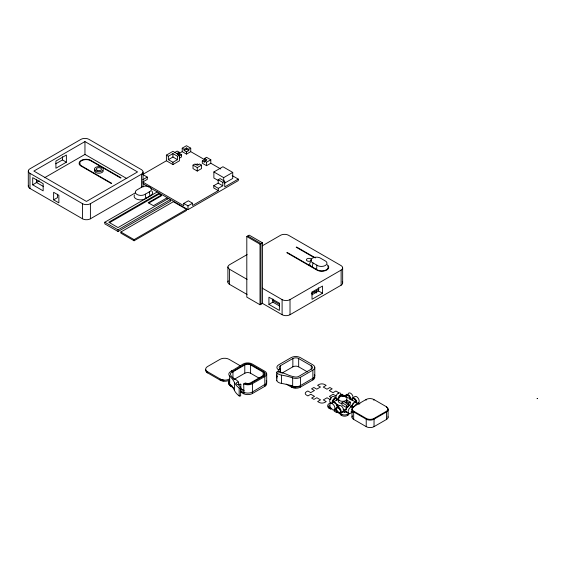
<?xml version="1.0" encoding="UTF-8"?>
<svg xmlns="http://www.w3.org/2000/svg" width="566" height="566" viewBox="0 0 566 566"><rect width="100%" height="100%" fill="white"/><g stroke="black" fill="none" stroke-linecap="round" stroke-linejoin="round"><path stroke-width="0.85" d="M53.629 199.848L53.629 192.299L58.864 195.32L58.864 202.869L53.629 199.848L57.555 197.584L57.555 194.23M240.302 391.785L243.896 393.83A6.332 3.658 0 0 0 252.415 393.497L252.415 383.677L264.824 376.517A6.424 3.707 0 0 0 264.824 371.275L252.245 364.016A6.375 3.679 0 0 0 243.132 364.016L230.744 371.544A6.332 3.658 0 0 0 229.69 376.057L229.69 383.989A45.457 26.248 0 0 1 234.451 390.42A28.491 16.449 0 0 0 236.355 393.299L236.765 393.759A28.491 16.449 0 0 0 239.163 395.924A0.906 0.524 0 0 0 240.352 396.002A0.906 0.524 0 0 0 240.635 395.33L240.635 387.399L238.555 385.128L240.847 384.364L240.847 392.295M278.422 372.272L278.246 369.669A6.332 3.658 0 0 1 278.819 364.752L291.228 357.585A6.424 3.707 0 0 1 300.305 357.585L312.878 364.844A6.375 3.679 0 0 1 312.878 370.107L312.878 379.928L299.867 387.413A6.339 3.658 0 0 1 295.919 388.205L291.971 387.413L286.226 384.123M314.795 375.782L314.795 367.476M327.785 265.914A6.452 3.721 0 0 1 324.827 270.463A6.452 3.721 0 0 1 316.599 269.451L316.903 265.171L313.062 262.957A5.61 3.24 0 0 1 312.496 258.089A5.61 3.24 0 0 1 320.922 258.414L324.764 260.629A5.61 3.24 0 0 1 325.33 265.496A5.61 3.24 0 0 1 316.903 265.171M313.062 262.957L312.184 266.904A6.452 3.721 0 0 1 310.444 262.157M231.317 370.836L232.951 371.777L244.788 364.95A4.061 2.349 0 0 1 250.596 364.95L263.19 372.216A4.111 2.37 0 0 1 263.19 375.569L250.745 382.75A4.019 2.321 0 0 1 245.34 382.963L243.705 383.904L243.896 392.316A6.332 3.658 0 0 0 252.415 391.983L266.211 383.621A6.424 3.707 0 0 0 266.211 380.784M280.057 372.987L280.057 368.834A4.019 2.321 0 0 1 280.418 365.714L292.863 358.533A4.111 2.37 0 0 1 298.671 358.533L311.265 365.799A4.061 2.349 0 0 1 311.265 369.152L298.82 376.333A4.019 2.321 0 0 1 295.374 377.034L293.655 376.694A24.741 14.284 0 0 1 285.915 373.97L278.288 371.43A1.606 0.927 0 0 0 276.717 372.336L276.717 380.642A6.926 3.997 0 0 0 281.543 383.43A45.457 26.248 0 0 1 292.672 386.182A6.339 3.658 0 0 0 300.489 385.566L313.918 377.649A6.375 3.679 0 0 0 314.3 374.359M313.444 378.053L313.918 377.649M264.824 384.823L265.376 384.455M289.934 385.135L292.672 386.557L295.919 387.073A6.339 3.658 0 0 0 299.867 386.281L300.489 385.948L300.489 377.26L312.878 370.107M84.957 141.578L33.868 171.066L86.457 201.432L137.545 171.937L84.957 141.578L84.957 154.419L44.544 177.745M55.73 163.815L62.458 159.93L66.378 162.194L66.378 155.02L55.914 161.062L55.914 168.236L66.378 162.194M36.16 182.592L39.21 180.83M32.694 184.813L43.157 190.855L43.157 183.681L32.694 177.639L32.694 184.813L36.62 182.549L43.341 186.433M166.397 160.786L166.397 155.119L172.934 151.341L179.479 155.119L179.479 160.786L172.934 164.565L166.397 160.786L143.014 174.286M166.397 155.119L168.357 156.251L172.934 153.612L177.512 156.251L179.479 155.119M174.356 152.714L177.186 151.08L179.153 152.212L179.153 153.421L181.438 154.744L181.438 157.008L179.316 158.239M190.728 151.646L186.476 154.101L182.224 151.646L182.224 148.172L186.476 145.717L190.728 148.172L190.728 151.646L204.298 159.478M179.153 152.212L176.861 153.535L179.153 154.858L179.153 156.067L181.438 154.744M182.224 148.172L184.183 149.304L186.476 147.981L188.768 149.304L190.728 148.172M29.977 173.352L82.516 203.689A5.526 3.191 0 0 0 90.404 203.689L141.585 174.137A5.717 3.304 0 0 0 141.585 169.736L88.82 139.271A5.639 3.254 0 0 0 81.094 139.271L29.977 168.781A5.504 3.177 0 0 0 29.977 173.352L29.977 188.457L82.516 218.794A5.526 3.191 0 0 0 90.404 218.794L135.472 192.773M168.357 156.251L168.357 159.654L172.934 157.008L177.512 159.654L177.512 156.251M177.625 154.306L179.153 153.421M179.344 153.308L182.224 151.646M184.183 149.304L184.183 150.514L186.476 149.191L188.768 150.514L188.768 149.304M184.183 150.514L186.476 151.837L188.768 150.514M142.717 179.74L147.294 177.101L147.294 179.365L142.717 182.011L183.752 205.699L183.752 203.435L188.337 200.796L192.56 203.229L192.56 205.5L218.335 190.615L218.335 188.351L213.757 185.705L213.757 187.969L218.335 190.615M168.357 159.654L172.934 162.293L177.512 159.654M193.02 165.131L194.98 163.999L197.265 165.314L199.557 163.999L201.517 165.131L201.517 168.604L197.265 171.059L193.02 168.604L193.02 165.131L197.265 167.586L201.517 165.131M210.807 163.241L206.555 165.696L202.303 163.241L202.303 160.977L204.595 159.654L204.595 158.445L206.555 157.313L210.807 159.768L210.807 163.241L220.726 168.965M195.744 164.763L197.265 163.885L198.793 164.763M145.391 194.138L149.233 191.916A5.61 3.24 0 0 0 149.799 187.056A5.61 3.24 0 0 0 141.366 187.381L137.524 189.596A5.61 3.24 0 0 0 136.965 194.463A5.61 3.24 0 0 0 145.391 194.138L145.688 198.418A6.452 3.721 0 0 1 137.46 199.43A6.452 3.721 0 0 1 134.503 194.881M202.303 160.977L204.595 162.293L204.595 161.091L206.887 159.768L204.595 158.445M204.595 161.091L206.555 162.223L210.807 159.768M145.688 198.418L150.11 195.871A6.452 3.721 0 0 0 151.851 191.117M104.823 222.212L118.039 229.838L170.493 199.55L170.493 201.213L118.039 231.501L104.823 223.867L104.823 222.212L157.284 191.924M109.514 222.671L159.244 193.961L161.275 195.129L161.275 195.886L148.922 203.017M161.275 195.129L148.193 202.685L153.421 205.706L166.503 198.15L167.861 198.935M218.405 180.618L213.877 178.007L213.877 171.965L222.919 166.744L232.732 172.411L232.732 178.453L224.447 183.235M168.534 198.418L118.039 227.567L108.75 222.212L159.244 193.056L159.244 193.961M120.876 232.003L173.338 201.715L186.547 209.349L186.547 210.481L134.092 240.762L120.876 233.135L120.876 232.003L134.092 239.63L186.547 209.349M218.2 179.74L222.778 182.386L222.778 185.782L218.2 183.143L218.2 179.74L220.16 178.608L224.737 181.254L224.737 186.914L238.279 179.104L238.279 180.611L187.983 209.653L150.648 188.103M213.877 171.965L223.69 177.632L232.732 172.411M213.757 185.705L218.2 183.143M222.778 182.386L224.737 181.254M183.752 203.435L187.983 205.875L192.56 203.229M218.335 188.351L222.778 185.782M246.804 236.553L249.224 235.159L262.44 242.786L262.44 303.362L260.02 304.756L246.804 297.129L246.804 236.553L260.02 244.187L262.44 242.786M247.13 254.58L229.563 264.725A5.526 3.191 0 0 0 229.563 269.275L229.563 284.38L247.073 294.49M262.412 245.757L280.743 235.173A5.717 3.304 0 0 1 288.363 235.173L341.128 265.638A5.639 3.254 0 0 1 341.128 270.095L341.128 285.2L290.018 314.71A5.504 3.177 0 0 1 282.101 314.71L262.306 303.284M279.562 303.277L268.921 297.207L268.921 304.388L272.847 302.117L279.576 306.001M262.306 288.179L282.101 299.605A5.504 3.177 0 0 0 290.018 299.605L341.128 270.095M311.852 292.134L322.493 286.071L322.493 293.245L312.022 299.287L312.022 292.113M311.286 293.669L318.934 289.254M311.838 294.865L318.566 290.981L322.493 293.245M233.694 379.659L244.788 373.256A4.061 2.349 0 0 1 250.596 373.256L259.483 378.385M278.422 369.782L280.057 368.834M281.882 373.178L292.863 366.839A4.111 2.37 0 0 1 298.671 366.839L307.557 371.968M252.415 393.497L264.824 386.33A6.417 3.707 0 0 0 266.211 382.298M331.103 398.775L329.95 399.44L327.049 397.764L323.32 399.914L326.228 401.591L324.884 402.362A4.019 2.321 0 0 1 319.075 402.362L317.653 401.542L320.554 399.865L316.833 397.714L313.925 399.391L311.625 398.068L314.533 396.391L310.805 394.24L307.904 395.917L306.482 395.096A4.019 2.321 0 0 1 306.482 391.743L307.826 390.965L310.734 392.641L314.455 390.49L311.555 388.814L313.854 387.484L316.755 389.16L320.483 387.01L317.576 385.333L318.92 384.562A4.111 2.37 0 0 1 324.728 384.562L326.15 385.382L323.25 387.059L326.971 389.203L329.879 387.526L332.178 388.856L329.27 390.533L332.999 392.684L335.9 391.007L337.322 391.828A4.061 2.349 0 0 1 338.546 393.504M330.417 402.858L329.072 403.636A4.019 2.321 0 0 0 329.072 406.989L329.072 408.199L330.494 409.02L331.945 408.178M331.973 402.759L338.56 398.959M342.954 396.426L344.418 395.577L357.005 402.851M341.984 402.688L343.887 401.591L348.465 404.23L348.465 406.473L346.562 407.577L341.984 404.931L341.984 402.688L346.562 405.334L348.465 404.23M346.194 401.577L347.772 400.664L350.326 402.136L350.326 404.379L348.748 405.291L348.748 403.049L346.194 401.577L346.194 403.07M337.966 411.659L336.515 412.501L334.216 411.171L334.216 409.961L336.395 408.702M348.748 403.049L350.326 402.136M343.088 409.176L344.567 410.032L346.031 409.183M350.418 406.65L352.618 405.383M345.911 411.807L348.819 413.484L348.819 414.694L347.467 415.472A4.019 2.321 0 0 1 341.666 415.472L340.244 414.652L340.244 413.442L343.145 411.765M353.672 419.399L353.672 411.178A5.412 3.12 0 0 1 353.672 406.671L366.089 399.497A5.497 3.17 0 0 1 373.857 399.497L386.444 406.763A5.455 3.148 0 0 1 386.444 411.263L386.444 419.484L374.034 426.644A5.412 3.12 0 0 1 366.223 426.644L353.672 419.399A5.412 3.12 0 0 1 352.441 415.918M342.345 411.298L344.567 412.586L346.76 411.319M340.244 413.442L341.666 414.262A4.019 2.321 0 0 0 347.467 414.262L348.819 413.484M353.672 411.178L366.223 418.423A5.412 3.12 0 0 0 374.034 418.423L386.444 411.263M229.216 379.05L228.664 379.347A6.339 3.658 0 0 1 224.716 380.14L220.768 379.347L207.05 371.416A6.332 3.658 0 0 1 207.623 366.499L220.025 359.339A6.417 3.707 0 0 1 229.103 359.339L240.203 365.742M229.216 380.189L228.664 380.479A6.339 3.658 0 0 1 224.716 381.272L220.768 380.479L207.05 372.555A6.332 3.658 0 0 1 205.727 369.782M238.668 384.583L238.314 382.156A2.08 1.203 0 0 0 236.51 383.96A2.08 1.203 0 0 0 240.118 383.96L240.847 384.364M339.31 405.61L338.956 406.098M244.597 383.394L245.899 383.776A4.953 2.858 0 0 0 250.922 383.38L263.841 375.951A5.03 2.908 0 0 0 263.841 371.841L251.254 364.575A4.988 2.88 0 0 0 244.13 364.575L232.301 371.777M243.705 383.904L243.896 384.01A6.332 3.658 0 0 0 252.415 383.677M241.045 391.078L243.705 392.592L243.705 392.217M204.595 159.654L206.123 160.532M232.173 175.573L238.279 179.104M315.467 257.905L296.584 247.009L296.195 247.236L314.314 257.693M316.599 269.451L287.153 252.45L286.764 252.677L317.568 270.456A7.011 4.047 0 0 0 326.688 270.06A7.011 4.047 0 0 0 327.374 264.796M142.717 174.455L147.294 177.101M247.788 235.987L260.997 243.621L260.997 304.19M143.035 183.702L149.127 187.219M84.957 154.419L126.876 178.615M314.123 291.653L316.415 292.976L316.415 290.712M229.563 269.275L247.073 279.385M272.734 300.546L279.576 304.494M268.921 304.388L279.385 310.43L279.385 303.249M358.49 402.907L359.912 403.728M335.978 395.959L333.07 394.283L329.348 396.433L331.527 397.693M351.09 411.701L352.54 412.543M337.159 405.751L338.638 406.607M329.072 406.989L330.494 407.81L330.494 409.02M334.216 409.961L336.515 411.291L336.515 412.501M231.317 371.211L232.951 372.159A3.226 1.861 0 0 0 230.44 374.31A15.699 9.063 0 0 0 236.446 379.956L238.668 382.184M240.493 388.481L243.953 390.476M240.493 388.863L243.953 390.851M229.018 381.519A6.339 3.658 0 0 0 228.791 382.496L229.683 384.371L232.159 385.948M229.018 382.651A6.339 3.658 0 0 0 228.791 383.628L229.683 385.503L233.638 387.936M149.233 191.916L150.11 195.871M243.896 392.316L243.896 393.83M388.078 409.763L388.078 417.234M386.444 406.763L386.444 407.52M374.034 418.423L374.034 426.644M373.857 399.497L373.857 400.254M366.223 418.423L366.223 426.644M366.089 399.497L366.089 400.254M353.672 406.671L353.672 407.421M352.002 409.678L352.002 417.142M347.467 414.262L347.467 415.472M346.562 405.334L346.562 407.577M344.567 410.032L344.567 412.586M342.656 267.867L342.656 282.972M341.666 414.262L341.666 415.472M318.566 287.79L318.566 290.981M311.265 365.799L311.265 369.124M300.419 385.991L300.419 387.123M298.671 358.533L298.671 366.839M294.943 387.038L294.943 388.17M293.768 386.819L293.768 387.958M293.075 386.677L293.075 387.809M292.863 358.533L292.863 366.839M276.717 372.336A6.926 3.997 0 0 0 281.543 375.124A45.457 26.248 0 0 1 292.672 377.869L292.672 386.182M291.412 385.991L291.412 387.123M290.018 299.605L290.018 314.71M282.101 299.605L282.101 314.71M281.543 375.124L281.543 383.43M280.418 365.714L280.418 372.357M272.847 298.933L272.847 302.117M266.699 373.893L266.699 382.206M264.824 376.517L264.824 386.33M263.19 372.216L263.19 376.369M260.02 244.187L260.02 304.756M250.596 364.95L250.596 373.256M244.788 364.95L244.788 373.256M243.267 392.365L243.267 393.497M229.69 376.057A45.457 26.248 0 0 1 234.451 382.489A28.491 16.449 0 0 0 236.355 385.368L236.765 385.828A28.491 16.449 0 0 0 239.163 387.993L239.163 395.924M234.451 382.489L234.451 390.42M232.951 371.777L232.951 378.329M230.673 385.092L230.673 386.224M229.478 384.137L229.478 385.269M229.23 383.734L229.23 384.866M228.855 383.055L228.855 384.187M227.907 266.996L227.907 282.101M223.69 177.632L223.69 181.085M223.74 380.104L223.74 381.236M222.565 379.885L222.565 381.024M221.872 379.744L221.872 380.876M220.216 379.05L220.216 380.189M207.623 371.784L207.623 372.916M207.05 371.416L207.05 372.555M206.555 162.223L206.555 165.696M197.265 167.586L197.265 171.059M187.983 205.875L187.983 209.653M186.476 147.981L186.476 149.191M186.476 151.837L186.476 154.101M172.934 153.612L172.934 157.008M172.934 162.293L172.934 164.565M143.035 171.937L143.035 187.042M141.585 174.137L141.585 187.565M134.092 239.63L134.092 240.762M118.039 229.838L118.039 231.501M90.404 203.689L90.404 218.794M82.516 203.689L82.516 218.794M62.458 156.74L62.458 159.93M36.62 179.358L36.62 182.549M28.3 171.066L28.3 186.172M29.977 188.457A5.504 3.177 0 0 1 28.498 185.337M142.865 186.249A5.717 3.304 0 0 1 142.993 186.646M79.275 164.706A7.011 4.047 0 0 1 79.969 163.638M103.309 170.677A4.443 2.561 0 0 1 97.72 173.154A4.443 2.561 0 0 1 95.024 169.397M342.26 281.776A5.639 3.254 0 0 1 341.128 285.2M229.563 284.38A5.526 3.191 0 0 1 228.339 280.87M311.222 260.579A2.589 1.493 0 0 1 306.857 260.693A2.589 1.493 0 0 1 308.527 258.358A2.589 1.493 0 0 1 311.477 260.219M229.69 383.989A6.332 3.658 0 0 1 229.025 381.144M240.635 387.399A0.906 0.524 0 0 1 240.352 388.071A0.906 0.524 0 0 1 239.163 387.993M277.099 376.673A6.332 3.658 0 0 1 277.099 374.727M277.099 378.18A6.332 3.658 0 0 1 277.099 376.234M314.3 375.866A6.375 3.679 0 0 1 312.878 379.928M276.717 380.642A1.606 0.927 0 0 1 277.05 380.097M300.489 377.26A6.332 3.658 0 0 1 292.672 377.869M352.767 408.079A5.412 3.12 0 0 0 353.672 411.935L366.223 419.18A5.412 3.12 0 0 0 374.034 419.18L386.444 412.013A5.455 3.148 0 0 0 388.028 409.352M387.328 408.171A5.455 3.148 0 0 1 387.887 408.942M388.028 416.817A5.455 3.148 0 0 1 386.444 419.484M338.404 406.572A3.608 2.13 58.8 0 1 342.713 407.534A3.608 2.13 58.8 0 1 341.737 411.942M336.572 409.013A2.773 1.641 58.8 0 1 338.624 407.874A2.773 1.641 58.8 0 1 340.583 411.319A2.773 1.641 58.8 0 1 338.454 412.31M338.199 412.133A2.773 1.641 58.8 0 1 336.636 409.607M352.3 411.56A3.608 2.08 -60 0 1 348.614 413.152A3.608 2.08 -60 0 1 349.307 408.525A3.608 2.08 -60 0 1 352.908 407.513M346.64 412.041A3.608 2.08 -60 0 1 346.64 407.506A3.608 2.08 -60 0 1 350.503 406.126M350.644 406.381A3.608 2.08 -60 0 1 350.743 406.678M346.272 408.956A2.773 1.599 -60 0 1 346.668 408.015M346.845 407.711A2.773 1.599 -60 0 1 348.465 406.303M346.442 409.055A2.773 1.599 -60 0 1 346.682 408.419M347.015 407.81A2.773 1.599 -60 0 1 347.22 407.527M347.432 407.265A2.773 1.599 -60 0 1 347.899 406.82M348.147 406.643A2.773 1.599 -60 0 1 348.394 406.501M354.472 406.636A3.608 2.08 -60 0 1 356.87 403.728A3.608 2.08 -60 0 1 359.077 404.308M351.769 407.202A3.608 2.08 -60 0 1 353.509 403.027A3.608 2.08 -60 0 1 356.538 402.659M352.179 406.678A2.773 1.599 -60 0 1 352.307 405.489M352.54 404.86A2.773 1.599 -60 0 1 352.88 404.251M353.078 403.968A2.773 1.599 -60 0 1 353.524 403.466M353.764 403.261A2.773 1.599 -60 0 1 354.005 403.084M352.71 404.959A2.773 1.599 -60 0 1 352.866 404.648M336.388 408.518A3.608 2.08 60 0 1 335.235 408.482M332.284 403.155A3.608 2.08 60 0 1 335.235 402.695A3.608 2.08 60 0 1 337.286 407.138M334.803 402.879A2.773 1.599 60 0 1 336.36 404.485M336.515 404.796A2.773 1.599 60 0 1 336.756 405.433M334.881 403.119A2.773 1.599 60 0 1 335.129 403.296M335.362 403.508A2.773 1.599 60 0 1 335.596 403.742M336.48 405.214A2.773 1.599 60 0 1 336.586 405.532M346.463 402.306A4.394 2.54 0 0 1 345.769 402.829M341.524 403.487A4.394 2.54 0 0 1 338.857 399.766M346.463 399.766A4.394 2.54 0 0 1 347.05 401.039M348.231 393.731A3.608 2.08 60 0 1 351.238 393.695A3.608 2.08 60 0 1 353.134 398.011M345.663 396.483A3.608 2.08 60 0 1 348.352 394.721A3.608 2.08 60 0 1 350.665 399.73M346.123 397.134A2.773 1.599 60 0 1 348.026 395.401A2.773 1.599 60 0 1 349.922 399.327M346.229 396.441A2.773 1.599 60 0 1 348.437 395.464A2.773 1.599 60 0 1 350.092 399.235M354.394 396.936A3.608 2.08 60 0 1 358.377 398.506A3.608 2.08 60 0 1 357.995 402.921M351.691 399.943A3.608 2.08 60 0 1 354.224 398.089A3.608 2.08 60 0 1 356.757 402.865M352.109 400.296A2.773 1.599 60 0 1 354.175 398.945A2.773 1.599 60 0 1 355.957 402.794M352.264 399.9A2.773 1.599 60 0 1 354.472 398.931A2.773 1.599 60 0 1 356.127 402.695M335.758 397.594A3.608 2.08 -60 0 1 337.831 393.504A3.608 2.08 -60 0 1 340.675 393.667M338.185 399.341A3.608 2.08 -60 0 1 340.711 394.566A3.608 2.08 -60 0 1 343.244 396.419M338.984 398.146A2.773 1.599 -60 0 1 341.128 395.217A2.773 1.599 -60 0 1 342.847 396.476M338.815 398.047A2.773 1.599 -60 0 1 340.711 395.245A2.773 1.599 -60 0 1 342.614 395.846M342.847 395.938A4.111 2.37 0 0 1 345.989 395.938M329.072 408.199A4.019 2.321 0 0 1 327.976 405.907M330.912 402.9A3.608 2.08 -60 0 1 330.65 398.287A3.608 2.08 -60 0 1 334.648 397.169M332.214 403.169A3.608 2.08 -60 0 1 334.52 398.16A3.608 2.08 -60 0 1 337.216 399.921M332.95 402.766A2.773 1.599 -60 0 1 334.853 398.839A2.773 1.599 -60 0 1 336.756 400.572M332.78 402.674A2.773 1.599 -60 0 1 334.435 398.903A2.773 1.599 -60 0 1 336.643 399.879M337.166 404.888L338.072 404.959L337.166 404.888M111.651 183.278L111.261 183.504L80.478 165.718A7.011 4.047 0 0 1 81.164 160.454A7.011 4.047 0 0 1 90.277 160.058L121.089 177.83L120.692 178.057L91.246 161.055A6.452 3.721 0 0 0 81.561 160.68A6.452 3.721 0 0 0 82.204 166.277L111.651 183.278M537.587 398.372L537.042 398.697L537.587 398.4M97.041 170.225A2.589 1.493 0 0 0 101.371 169.552A2.589 1.493 0 0 0 98.201 167.72A2.589 1.493 0 0 0 97.041 170.225M95.732 170.982A4.443 2.561 0 0 0 103.161 169.828A4.443 2.561 0 0 0 97.72 166.687A4.443 2.561 0 0 0 95.732 170.982M336.006 409.19A3.608 2.13 58.8 0 0 340.244 413.3A3.608 2.13 58.8 0 0 339.487 407.86A3.608 2.13 58.8 0 0 336.006 409.19M336.43 409.501A2.773 1.641 58.8 0 0 339.692 412.671A2.773 1.641 58.8 0 0 339.112 408.482A2.773 1.641 58.8 0 0 336.43 409.501M329.837 405.737A3.608 2.08 60 0 0 333.975 409.911A3.608 2.08 60 0 0 333.24 404.449A3.608 2.08 60 0 0 329.837 405.737M339.55 400.587A4.394 2.54 0 0 0 346.901 399.447A4.394 2.54 0 0 0 341.524 396.342A4.394 2.54 0 0 0 339.55 400.587"/></g></svg>
